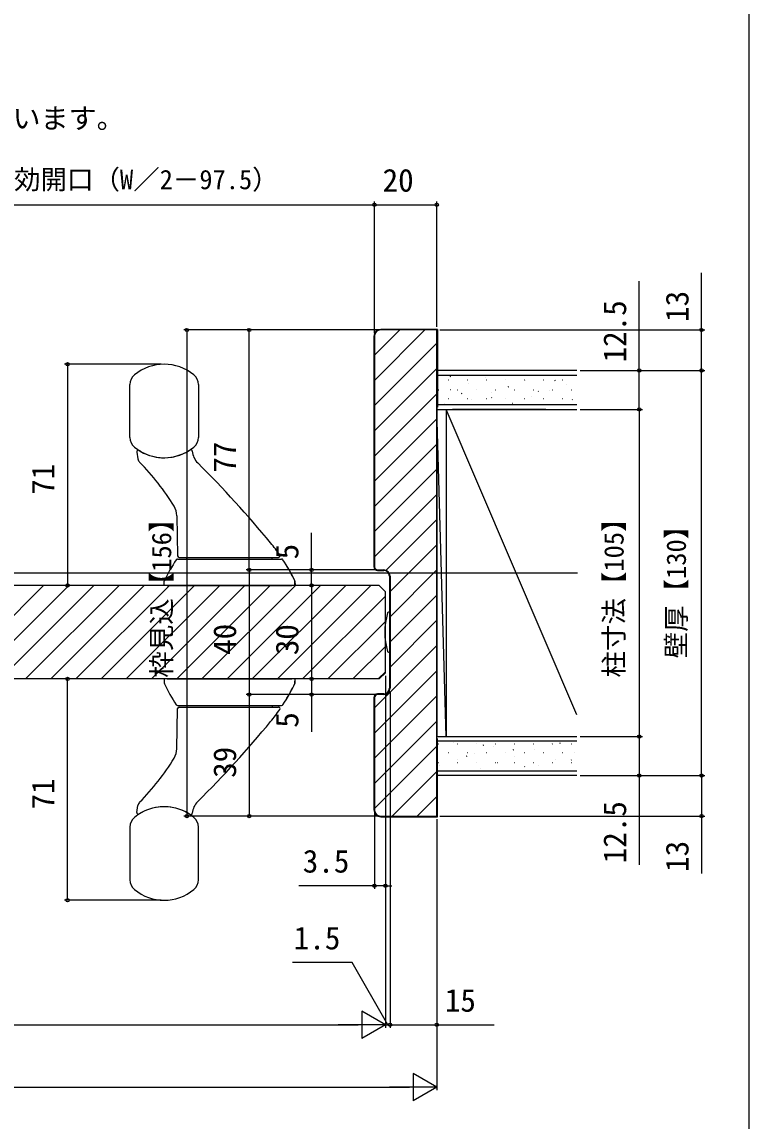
# Model space of a CAD drawing. Units: millimetres, scale not verified. Extents: x -438 to 438, y -652 to 649.
# Drawn here: x 204.1 to 437.5, y -354.4 to -1.6 of the extents above; entities that cross this region are included whole.
import ezdxf
from ezdxf.enums import TextEntityAlignment as Align

# ---------------------------------------------------------------- set-up
doc = ezdxf.new("R2010")
doc.units = ezdxf.units.MM
doc.header["$LTSCALE"] = 4
for name, color, linetype in [('0-2_USER1', 3, 'Continuous'), ('0-5_YKK_12', 2, 'Continuous'), ('0-6_YKK_13', 4, 'Continuous'), ('0-7_YKK_D', 6, 'Continuous'), ('0-8_YKK_ZWAK', 7, 'Continuous'), ('0-9_YSS_K', 3, 'Continuous'), ('0-A_YSS_KE', 3, 'Continuous')]:
    doc.layers.add(name, color=color, linetype=linetype)
doc.styles.add('ＭＳ ゴシック', font='')
doc.styles.get('ＭＳ ゴシック').set_extended_font_data('MS Gothic')

msp = doc.modelspace()

# ---------------------------------------------------------------- linework, layer by layer
at = {"layer": '0-5_YKK_12'}
for p, q in [((382.399, -178.496), (-154.548, -178.496)), ((318.774, -182.496), (39.274, -182.496)), ((181.058, -212.496), (211.058, -182.496)), ((189.14, -212.496), (219.14, -182.496)), ((197.222, -212.496), (227.222, -182.496)), ((205.304, -212.496), (235.304, -182.496)), ((213.387, -212.496), (243.387, -182.496)), ((221.469, -212.496), (251.469, -182.496)), ((229.551, -212.496), (259.551, -182.496)), ((237.633, -212.496), (267.633, -182.496)), ((245.716, -212.496), (275.716, -182.496)), ((253.798, -212.496), (283.798, -182.496)), ((261.88, -212.496), (291.88, -182.496)), ((269.962, -212.496), (299.962, -182.496)), ((278.044, -212.496), (308.044, -182.496)), ((286.127, -212.496), (316.127, -182.496)), ((318.774, -182.496), (320.774, -184.496)), ((294.209, -212.496), (320.774, -185.932)), ((320.774, -210.496), (320.774, -184.496)), ((302.291, -212.496), (320.774, -194.014)), ((310.373, -212.496), (320.774, -202.096)), ((318.456, -212.496), (320.774, -210.178)), ((318.774, -212.496), (320.774, -210.496)), ((318.774, -212.496), (39.274, -212.496))]:
    msp.add_line(p, q, dxfattribs=at)
at = {"layer": '0-6_YKK_13'}
for p, q in [((238.774, -134.982), (238.774, -118.011)), ((260.774, -118.011), (260.774, -134.982)), ((240.981, -139.674), (241.371, -141.881)), ((253.857, -160.104), (254.082, -173.005)), ((254.582, -173.496), (255.082, -173.496)), ((254.59, -173.996), (254.653, -173.996)), ((254.653, -173.996), (286.894, -173.996)), ((255.082, -173.496), (285.872, -173.496)), ((257.074, -173.996), (257.074, -173.496)), ((284.474, -173.996), (284.474, -173.496)), ((286.895, -173.996), (286.957, -173.996)), ((250.774, -182.496), (290.774, -182.496)), ((291.769, -182.361), (291.721, -180.996)), ((322.074, -191.096), (321.794, -191.096)), ((322.074, -191.096), (322.074, -203.896)), ((321.794, -203.896), (322.074, -203.896)), ((250.774, -212.496), (290.774, -212.496)), ((291.769, -212.632), (291.721, -213.996)), ((253.857, -234.889), (254.082, -221.988)), ((254.582, -221.496), (255.082, -221.496)), ((254.59, -220.996), (254.653, -220.996)), ((254.653, -220.996), (286.894, -220.996)), ((255.082, -221.496), (285.872, -221.496)), ((257.074, -220.996), (257.074, -221.496)), ((284.474, -220.996), (284.474, -221.496)), ((286.895, -220.996), (286.957, -220.996)), ((240.981, -255.319), (241.371, -253.111)), ((238.774, -260.011), (238.774, -276.982)), ((260.774, -276.982), (260.774, -260.011))]:
    msp.add_line(p, q, dxfattribs=at)
for points in [[(242.293, -139.498), (242.138, -139.407), (241.993, -139.321), (241.868, -139.244), (241.776, -139.187), (241.741, -139.164)], [(258.038, -139.015), (257.972, -139.058), (257.804, -139.166), (257.581, -139.304)], [(254.061, -173.996), (254.095, -173.996), (254.189, -173.996), (254.324, -173.996), (254.483, -173.996), (254.653, -173.996)], [(285.872, -173.496), (285.994, -173.496), (286.114, -173.496), (286.226, -173.496), (286.325, -173.496), (286.405, -173.496), (286.457, -173.496), (286.476, -173.496)], [(286.894, -173.996), (287.016, -173.996), (287.133, -173.996), (287.243, -173.996), (287.34, -173.996), (287.418, -173.996), (287.469, -173.996), (287.487, -173.996)], [(250.774, -182.496), (249.774, -182.496), (249.822, -181.101)], [(291.725, -181.101), (291.774, -182.496), (290.774, -182.496)], [(250.774, -212.496), (249.774, -212.496), (249.822, -213.891)], [(291.725, -213.891), (291.774, -212.496), (290.774, -212.496)], [(254.061, -220.996), (254.095, -220.996), (254.189, -220.996), (254.324, -220.996), (254.483, -220.996), (254.653, -220.996)], [(285.872, -221.496), (285.994, -221.496), (286.114, -221.496), (286.226, -221.496), (286.325, -221.496), (286.405, -221.496), (286.457, -221.496), (286.476, -221.496)], [(286.894, -220.996), (287.016, -220.996), (287.133, -220.996), (287.243, -220.996), (287.34, -220.996), (287.418, -220.996), (287.469, -220.996), (287.487, -220.996)], [(242.293, -255.495), (242.138, -255.585), (241.993, -255.672), (241.868, -255.749), (241.776, -255.806), (241.741, -255.828)], [(258.038, -255.978), (257.972, -255.935), (257.804, -255.827), (257.581, -255.689)]]:
    msp.add_lwpolyline(points, dxfattribs=at)
for points in [[(249.822, -181.101), (249.822, -181.101), (249.822, -181.101), (249.822, -181.101)], [(249.872, -180.901), (249.872, -180.901), (249.872, -180.901), (249.872, -180.901), (249.872, -180.901), (249.872, -180.901), (249.872, -180.901), (249.872, -180.901)], [(291.725, -181.101), (291.725, -181.101), (291.725, -181.101), (291.725, -181.101)], [(249.822, -213.891), (249.822, -213.891), (249.822, -213.891), (249.822, -213.891)], [(249.872, -214.091), (249.872, -214.091), (249.872, -214.091), (249.872, -214.091), (249.872, -214.091), (249.872, -214.091), (249.872, -214.091), (249.872, -214.091)], [(291.725, -213.891), (291.725, -213.891), (291.725, -213.891), (291.725, -213.891)]]:
    msp.add_lwpolyline(points, close=True, dxfattribs=at)
for centre, radius, start, end in [((249.774, -126.496), 15, 50.4788, 129.5212), ((242.774, -118.011), 4, 129.5212, 180), ((256.774, -118.011), 4, 360, 50.4788), ((242.774, -134.982), 4, 180, 230.4788), ((256.774, -134.982), 4, 309.5212, 360), ((249.774, -126.496), 15, 230.4788, 309.5212), ((241.474, -139.587), 0.5, 57.62322, 190), ((249.774, -126.496), 15, 240.08524, 301.3671), ((258.313, -139.432), 0.5, 4.66765, 123.43083), ((264.792, -138.903), 6, 184.66765, 225.17028), ((243.34, -141.534), 2, 190, 224.4781), ((184.832, -198.986), 80, 31.60243, 44.4781), ((13.811, -391.38), 350, 39.47926, 45.17028), ((247.858, -160.209), 6, 1, 31.60243), ((237.649, -206.998), 60, 34.85225, 39.47926), ((286.476, -172.996), 0.5, 270, 34.85225), ((303.899, -206.998), 60, 146.88973, 154.21782), ((254.061, -174.496), 0.5, 90, 146.88973), ((254.582, -172.996), 0.5, 181, 270), ((287.487, -174.496), 0.5, 33.11027, 90), ((237.648, -206.998), 60, 25.78218, 33.11027), ((237.648, -206.998), 60, 25.68141, 31.50112), ((250.322, -181.119), 0.5, 154.21785, 178), ((250.322, -181.119), 0.5, 154.2168, 178.00012), ((291.225, -181.119), 0.5, 1.99988, 25.7832), ((341.554, -197.496), 20.98, 162.8442, 197.1558), ((321.794, -191.396), 0.3, 90, 162.8442), ((321.794, -203.596), 0.3, 197.1558, 270), ((250.322, -213.874), 0.5, 182, 205.78215), ((250.322, -213.874), 0.5, 181.99988, 205.7832), ((303.899, -187.994), 60, 205.78218, 213.11027), ((237.648, -187.994), 60, 326.88973, 334.21782), ((237.648, -187.994), 60, 328.49888, 334.31859), ((291.225, -213.874), 0.5, 334.2168, 358.00012), ((254.061, -220.496), 0.5, 213.11027, 270), ((254.582, -221.996), 0.5, 90, 179), ((286.476, -221.996), 0.5, 325.14775, 90), ((287.487, -220.496), 0.5, 270, 326.88973), ((237.649, -187.994), 60, 320.52074, 325.14775), ((13.811, -3.613), 350, 314.82972, 320.52074), ((247.858, -234.784), 6, 328.39757, 359), ((184.832, -196.006), 80, 315.5219, 328.39757), ((249.774, -268.496), 15, 50.4788, 129.5212), ((243.34, -253.458), 2, 135.5219, 170), ((249.774, -268.496), 15, 58.6329, 119.91476), ((264.792, -256.09), 6, 134.82972, 175.33235), ((242.774, -260.011), 4, 129.5212, 180), ((241.474, -255.406), 0.5, 170, 302.37678), ((258.313, -255.561), 0.5, 236.56917, 355.33235), ((256.774, -260.011), 4, 0, 50.4788), ((242.774, -276.982), 4, 180, 230.4788), ((256.774, -276.982), 4, 309.5212, 0), ((249.774, -268.496), 15, 230.4788, 309.5212)]:
    msp.add_arc(centre, radius, start, end, dxfattribs=at)
at = {"layer": '0-7_YKK_D'}
for p, q in [((317.274, -101.496), (317.274, -59.296)), ((317.274, -101.496), (317.274, -59.296)), ((337.274, -99.496), (337.274, -59.296)), ((190.274, -60.296), (317.274, -60.296)), ((317.274, -60.296), (337.274, -60.296)), ((318.274, -100.496), (256.074, -100.496)), ((257.074, -100.496), (257.074, -256.496)), ((318.274, -100.496), (276.074, -100.496)), ((277.074, -177.496), (277.074, -100.496)), ((338.274, -100.496), (423.274, -100.496)), ((248.774, -111.496), (217.774, -111.496)), ((218.774, -111.496), (218.774, -182.496)), ((383.274, -113.496), (403.274, -113.496)), ((383.274, -113.496), (423.274, -113.496)), ((383.274, -113.496), (423.274, -113.496)), ((422.274, -243.496), (422.274, -113.496)), ((383.274, -125.996), (403.274, -125.996)), ((383.274, -125.996), (403.274, -125.996)), ((402.274, -125.996), (402.274, -230.996)), ((317.274, -177.496), (276.074, -177.496)), ((317.274, -177.496), (276.074, -177.496)), ((277.074, -177.496), (277.074, -217.496)), ((317.274, -177.496), (296.074, -177.496)), ((220.918, -182.496), (217.774, -182.496)), ((317.774, -182.496), (296.074, -182.496)), ((317.774, -182.496), (296.074, -182.496)), ((297.074, -182.496), (297.074, -212.496)), ((320.774, -211.496), (320.774, -324.496)), ((320.774, -211.496), (320.774, -324.496)), ((320.774, -211.496), (320.774, -279.846)), ((220.918, -212.496), (217.774, -212.496)), ((218.774, -283.496), (218.774, -212.496)), ((317.774, -212.496), (296.074, -212.496)), ((317.774, -212.496), (296.074, -212.496)), ((317.456, -217.496), (276.074, -217.496)), ((317.456, -217.496), (276.074, -217.496)), ((277.074, -217.496), (277.074, -256.496)), ((317.456, -217.496), (296.074, -217.496)), ((322.274, -216.496), (322.274, -324.496)), ((322.274, -216.496), (322.274, -324.496)), ((317.274, -219.496), (317.274, -279.846)), ((383.274, -230.996), (403.274, -230.996)), ((383.274, -230.996), (403.274, -230.996)), ((383.274, -243.496), (403.274, -243.496)), ((383.274, -243.496), (423.274, -243.496)), ((383.274, -243.496), (423.274, -243.496)), ((318.274, -256.496), (256.074, -256.496)), ((318.274, -256.496), (276.074, -256.496)), ((337.274, -257.496), (337.274, -344.496)), ((337.274, -257.496), (337.274, -324.496)), ((338.274, -256.496), (423.274, -256.496)), ((317.274, -278.846), (293.001, -278.846)), ((320.774, -278.846), (317.274, -278.846)), ((320.774, -278.846), (322.899, -278.846)), ((248.774, -283.496), (217.774, -283.496)), ((320.774, -323.496), (313.196, -319.121)), ((313.196, -319.121), (313.196, -327.871)), ((46.024, -323.496), (312.024, -323.496)), ((320.774, -323.496), (305.618, -323.496)), ((320.774, -323.496), (313.196, -327.871)), ((320.774, -323.496), (318.649, -323.496)), ((320.774, -323.496), (322.274, -323.496)), ((320.774, -323.496), (322.274, -323.496)), ((322.274, -323.496), (324.399, -323.496)), ((337.274, -343.496), (329.696, -339.121)), ((329.696, -339.121), (329.696, -347.871)), ((-100.976, -343.496), (328.524, -343.496)), ((337.274, -343.496), (322.118, -343.496)), ((337.274, -343.496), (329.696, -347.871))]:
    msp.add_line(p, q, dxfattribs=at)
for points in [[(422.274, -113.496), (422.274, -100.496), (422.274, -82.099)], [(402.274, -125.996), (402.274, -113.496), (402.274, -84.871)], [(297.074, -182.496), (297.074, -177.496), (297.074, -165.576)], [(297.074, -212.496), (297.074, -217.496), (297.074, -229.417)], [(402.274, -230.996), (402.274, -243.496), (402.274, -272.121)], [(422.274, -243.496), (422.274, -256.496), (422.274, -274.894)], [(321.524, -323.496), (310.143, -303.496), (290.916, -303.496)], [(322.274, -323.496), (337.274, -323.496), (355.671, -323.496)]]:
    msp.add_lwpolyline(points, dxfattribs=at)
for centre in [(317.274, -60.296), (317.274, -60.296), (337.274, -60.296), (257.074, -100.496), (277.074, -100.496), (422.274, -100.496), (218.774, -111.496), (402.274, -113.496), (422.274, -113.496), (422.274, -113.496), (402.274, -125.996), (402.274, -125.996), (277.074, -177.496), (277.074, -177.496), (297.074, -177.496), (218.774, -182.496), (297.074, -182.496), (297.074, -182.496), (218.774, -212.496), (297.074, -212.496), (297.074, -212.496), (277.074, -217.496), (277.074, -217.496), (297.074, -217.496), (402.274, -230.996), (402.274, -230.996), (402.274, -243.496), (422.274, -243.496), (422.274, -243.496), (257.074, -256.496), (277.074, -256.496), (422.274, -256.496), (317.274, -278.846), (320.774, -278.846), (218.774, -283.496), (322.274, -323.496), (322.274, -323.496), (337.274, -323.496)]:
    msp.add_circle(centre, 0.531, dxfattribs=at)
at = {"layer": '0-8_YKK_ZWAK'}
msp.add_lwpolyline([(-437.5, -652.2), (437.5, -652.2), (437.5, 622.8)], dxfattribs=at)
at = {"layer": '0-9_YSS_K'}
for p, q in [((317.274, -108.609), (325.387, -100.496)), ((317.274, -116.691), (333.469, -100.496)), ((317.274, -124.774), (337.274, -104.774)), ((317.274, -132.856), (337.274, -112.856)), ((337.274, -114.996), (382.274, -114.996)), ((341.614, -115.396), (341.781, -115.285)), ((352.796, -115.723), (352.815, -115.716)), ((337.818, -119.717), (337.918, -119.717)), ((341.048, -116.487), (341.148, -116.487)), ((341.73, -119.642), (341.748, -119.635)), ((343.898, -119.717), (343.998, -119.717)), ((347.128, -116.487), (347.228, -116.487)), ((347.31, -117.666), (347.329, -117.659)), ((349.978, -119.717), (350.078, -119.717)), ((353.208, -116.487), (353.308, -116.487)), ((356.058, -119.717), (356.158, -119.717)), ((359.288, -116.487), (359.388, -116.487)), ((360.207, -118.76), (360.374, -118.65)), ((360.328, -118.737), (360.347, -118.731)), ((362.138, -119.717), (362.238, -119.717)), ((365.368, -116.487), (365.468, -116.487)), ((365.815, -116.795), (365.834, -116.788)), ((368.218, -119.717), (368.318, -119.717)), ((371.448, -116.487), (371.548, -116.487)), ((373.347, -119.809), (373.366, -119.803)), ((374.298, -119.717), (374.398, -119.717)), ((375.191, -116.678), (375.358, -116.568)), ((377.528, -116.487), (377.628, -116.487)), ((378.833, -117.867), (378.852, -117.86)), ((380.378, -119.717), (380.478, -119.717)), ((317.274, -140.938), (337.274, -120.938)), ((341.048, -122.467), (341.148, -122.467)), ((345.223, -120.842), (345.39, -120.732)), ((347.128, -122.467), (347.228, -122.467)), ((348.508, -122.923), (348.527, -122.917)), ((353.208, -122.467), (353.308, -122.467)), ((354.748, -120.714), (354.767, -120.707)), ((354.829, -122.32), (354.996, -122.21)), ((359.288, -122.467), (359.388, -122.467)), ((365.368, -122.467), (365.468, -122.467)), ((367.767, -121.785), (367.785, -121.779)), ((369.813, -120.238), (369.979, -120.128)), ((371.448, -122.467), (371.548, -122.467)), ((377.528, -122.467), (377.628, -122.467)), ((380.785, -122.857), (380.804, -122.851)), ((382.274, -124.496), (337.274, -124.496)), ((337.274, -125.996), (382.274, -125.996)), ((337.274, -125.996), (337.274, -230.996)), ((339.845, -124.402), (340.012, -124.292)), ((382.274, -223.996), (340.274, -125.996)), ((372.274, -125.996), (342.274, -125.996)), ((361.526, -123.995), (361.545, -123.989)), ((317.274, -149.02), (337.274, -129.02)), ((317.274, -157.103), (337.274, -137.103)), ((317.274, -165.185), (337.274, -145.185)), ((317.274, -173.267), (337.274, -153.267)), ((320.993, -177.63), (337.274, -161.349)), ((322.274, -184.432), (337.274, -169.432)), ((322.274, -192.514), (337.274, -177.514)), ((322.274, -200.596), (337.274, -185.596)), ((322.274, -208.678), (337.274, -193.678)), ((317.274, -221.76), (337.274, -201.76)), ((317.274, -229.843), (337.274, -209.843)), ((317.274, -237.925), (337.274, -217.925)), ((317.274, -246.007), (337.274, -226.007)), ((337.274, -230.996), (382.274, -230.996)), ((382.274, -232.496), (337.274, -232.496)), ((342.274, -230.996), (372.274, -230.996)), ((317.274, -254.089), (337.274, -234.089)), ((337.274, -235.802), (337.379, -235.733)), ((337.818, -233.337), (337.918, -233.337)), ((341.048, -236.087), (341.148, -236.087)), ((342.496, -233.008), (342.515, -233.002)), ((343.898, -233.337), (343.998, -233.337)), ((347.128, -236.087), (347.228, -236.087)), ((349.274, -236.29), (349.293, -236.283)), ((349.978, -233.337), (350.078, -233.337)), ((352.196, -233.761), (352.363, -233.651)), ((353.208, -236.087), (353.308, -236.087)), ((355.515, -234.08), (355.533, -234.074)), ((356.058, -233.337), (356.158, -233.337)), ((359.288, -236.087), (359.388, -236.087)), ((361.801, -235.239), (361.968, -235.129)), ((362.138, -233.337), (362.238, -233.337)), ((365.368, -236.087), (365.468, -236.087)), ((368.218, -233.337), (368.318, -233.337)), ((368.533, -235.152), (368.552, -235.145)), ((371.448, -236.087), (371.548, -236.087)), ((374.114, -233.176), (374.132, -233.169)), ((374.298, -233.337), (374.398, -233.337)), ((376.785, -233.157), (376.952, -233.047)), ((377.528, -236.087), (377.628, -236.087)), ((380.378, -233.337), (380.478, -233.337)), ((381.552, -236.224), (381.57, -236.217)), ((337.818, -239.317), (337.918, -239.317)), ((343.788, -238.233), (343.807, -238.226)), ((343.898, -239.317), (343.998, -239.317)), ((346.817, -237.321), (346.984, -237.211)), ((349.978, -239.317), (350.078, -239.317)), ((356.058, -239.317), (356.158, -239.317)), ((356.807, -239.305), (356.825, -239.298)), ((362.138, -239.317), (362.238, -239.317)), ((362.293, -237.362), (362.312, -237.355)), ((368.218, -239.317), (368.318, -239.317)), ((374.298, -239.317), (374.398, -239.317)), ((375.311, -238.434), (375.33, -238.427)), ((380.378, -239.317), (380.478, -239.317)), ((380.395, -238.603), (380.562, -238.493)), ((322.949, -256.496), (337.274, -242.172)), ((337.274, -241.996), (382.274, -241.996)), ((338.208, -240.209), (338.227, -240.202)), ((351.226, -241.281), (351.245, -241.274)), ((365.411, -240.685), (365.578, -240.575)), ((369.825, -240.376), (369.844, -240.37)), ((331.031, -256.496), (337.274, -250.254))]:
    msp.add_line(p, q, dxfattribs=at)
for points in [[(382.274, -113.496), (337.274, -113.496), (337.274, -125.996)], [(340.274, -125.996), (340.274, -230.996), (337.274, -125.996)], [(382.274, -243.496), (337.274, -243.496), (337.274, -230.996)]]:
    msp.add_lwpolyline(points, dxfattribs=at)
at = {"layer": '0-A_YSS_KE'}
for p, q in [((337.474, -100.296), (319.274, -100.296)), ((337.474, -100.296), (337.474, -125.296)), ((317.074, -102.496), (317.074, -176.496)), ((317.274, -102.496), (317.274, -176.496)), ((337.474, -125.296), (337.274, -125.296)), ((318.274, -177.496), (320.274, -177.496)), ((318.274, -177.696), (320.274, -177.696)), ((322.074, -179.496), (322.074, -215.496)), ((322.274, -179.496), (322.274, -215.496)), ((317.074, -218.496), (317.074, -254.496)), ((317.274, -218.496), (317.274, -254.496)), ((320.274, -217.296), (318.274, -217.296)), ((320.274, -217.496), (318.274, -217.496)), ((337.274, -231.496), (337.274, -231.696)), ((337.474, -231.696), (337.274, -231.696))]:
    msp.add_line(p, q, dxfattribs=at)
for points in [[(337.274, -231.496), (337.274, -125.496), (337.274, -100.496), (319.274, -100.496)], [(319.274, -256.496), (337.274, -256.496), (337.274, -231.496)], [(319.274, -256.696), (337.474, -256.696), (337.474, -231.696)]]:
    msp.add_lwpolyline(points, dxfattribs=at)
for centre, radius, start, end in [((319.274, -102.496), 2.2, 90.00001, 179.99999), ((319.274, -102.496), 2, 90.00001, 179.99999), ((318.274, -176.496), 1.2, 180.00001, 269.99999), ((318.274, -176.496), 1, 180.00001, 269.99999), ((320.274, -179.496), 2, 0.00001, 89.99999), ((320.274, -179.496), 1.8, 0.00001, 89.99999), ((318.274, -218.496), 1.2, 90.00001, 179.99999), ((318.274, -218.496), 1, 90.00001, 179.99999), ((320.274, -215.496), 1.8, 270.00001, 359.99999), ((320.274, -215.496), 2, 270.00001, 359.99999), ((319.274, -254.496), 2.2, 180.00001, 269.99999), ((319.274, -254.496), 2, 180.00001, 269.99999)]:
    msp.add_arc(centre, radius, start, end, dxfattribs=at)

# ---------------------------------------------------------------- texts
at = {"layer": '0-2_USER1', "style": 'ＭＳ ゴシック'}
msp.add_text('※有効開口寸法公式は、枠厚に化粧シート厚も加えて算出しています。', height=6.598, dxfattribs=at).set_placement((-50.896, -37.796), align=Align.BOTTOM_LEFT)
at = {"layer": '0-7_YKK_D', "style": 'ＭＳ ゴシック'}
for s, height, p in [('有効開口（W／2－97.5）', 6.232, (193.09, -57.185)), ('20', 7.331, (319.887, -58.296)), ('3.5', 7.331, (294.262, -276.846)), ('1.5', 7.331, (291.382, -301.496)), ('15', 7.331, (339.865, -321.496))]:
    msp.add_text(s, height=height, dxfattribs=at).set_placement(p, align=Align.BOTTOM_LEFT)
for s, height, p in [('12.5', 7.331, (400.274, -110.905)), ('13', 7.331, (420.274, -97.905)), ('77', 7.331, (275.074, -146.297)), ('71', 7.331, (216.774, -153.388)), ('枠見込【156】', 6.232, (253.915, -212.086)), ('柱寸法【105】', 6.232, (399.115, -212.037)), ('壁厚【130】', 6.232, (419.115, -205.88)), ('5', 7.331, (295.074, -174.11)), ('40', 7.331, (275.074, -204.769)), ('30', 7.331, (295.074, -204.883)), ('5', 7.331, (295.074, -228.155)), ('39', 7.331, (275.074, -244.241)), ('71', 7.331, (216.774, -254.388)), ('12.5', 7.331, (400.274, -271.655)), ('13', 7.331, (420.274, -274.428))]:
    msp.add_text(s, height=height, rotation=90, dxfattribs=at).set_placement(p, align=Align.BOTTOM_LEFT)

doc.saveas('drawing.dxf')
